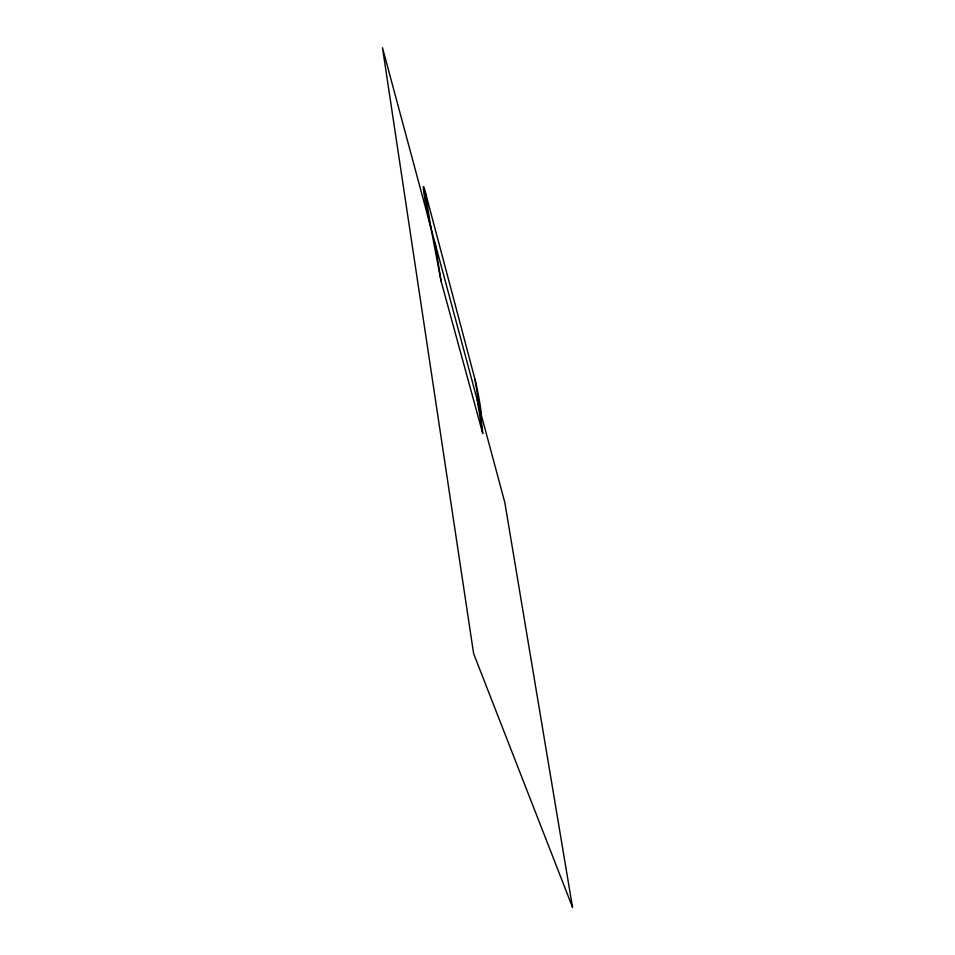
<?xml version="1.0" encoding="UTF-8"?>
<svg xmlns="http://www.w3.org/2000/svg" width="955" height="955" viewBox="0 0 955 955"><rect width="100%" height="100%" fill="white"/><g stroke="black" fill="none" stroke-linecap="round" stroke-linejoin="round"><path stroke-width="1.43" d="M441.055 281.033L482.729 433.486L480.15 410.757L474.981 379.314L425.154 191.418A22.932 1.158 78.8 0 0 424.33 195.727A22.932 1.158 78.8 0 0 430.824 227.397L441.055 281.033L435.062 243.143M477.214 399.858L482.729 433.486M425.154 191.418L430.824 227.397M474.981 379.314A18.491 0.8 79.2 0 1 479.971 404.049A18.491 0.8 79.2 0 1 480.15 410.757M572.511 907.25L473.62 653.578L382.489 47.75L504.789 502.342L572.511 907.25"/></g></svg>
